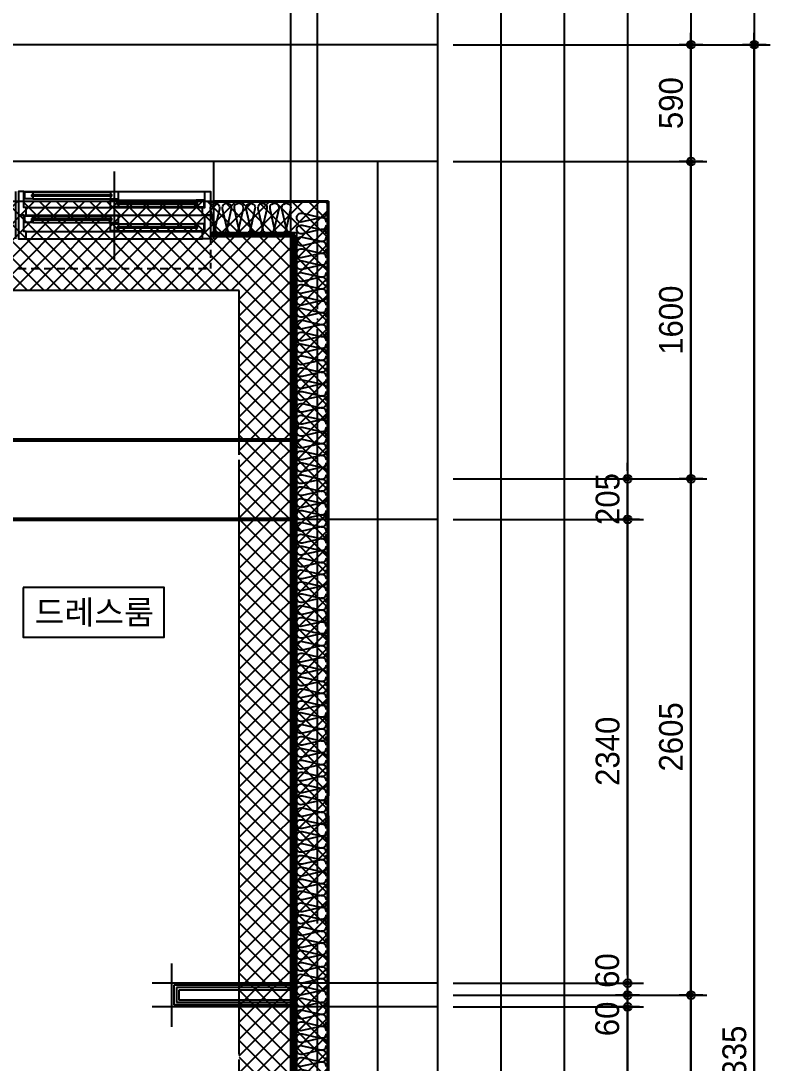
# Model space of a CAD drawing. Header units: millimetres. Extents: x -24416 to 92204, y -190080 to 23760.
# Drawn here: x 68379 to 72161, y -36779 to -31520 of the extents above; entities that cross this region are included whole.
import ezdxf
from ezdxf.enums import TextEntityAlignment as Align
from ezdxf.xclip import XClip

# ---------------------------------------------------------------- set-up
doc = ezdxf.new("R2010")
doc.units = ezdxf.units.MM
doc.header["$LTSCALE"] = 50
doc.header["$XCLIPFRAME"] = 0
for name, pattern in [('AUDIT_D_220706163347-0', [0]), ('CEN', [62, 60, -1, 0, -1]), ('H', [1.3, 0.8, -0.5]), ('HID', [2.5, 1.5, -1]), ('HIDDEN', [2, 1, -1])]:
    doc.linetypes.add(name, pattern=pattern)
doc.layers.get('defpoints').update_dxf_attribs({"color": 139})
for name, color, linetype, plot in [('AA-CEN', 1, 'CEN', False), ('Defpoint', 135, 'Continuous', False), ('MC', 135, 'Continuous', False)]:
    doc.layers.add(name, color=color, linetype=linetype, plot=plot)
for name, color, linetype in [('AA-XXXX-DIMS', 7, 'Continuous'), ('AA-단열-바닥-욕실', 30, 'Continuous'), ('CEN_CON', 1, 'CEN'), ('CONC', 2, 'Continuous'), ('dan1', 7, 'HID'), ('DIM', 7, 'AUDIT_D_220706163347-0'), ('ELE3_CON', 7, 'Continuous'), ('HAT', 9, 'Continuous'), ('INS', 252, 'Continuous'), ('WAL_DRY', 7, 'Continuous'), ('WIN', 4, 'Continuous'), ('실명', 3, 'AUDIT_D_220706163347-0'), ('실명박스', 7, 'AUDIT_D_220706163347-0'), ('커튼박스', 6, 'Continuous'), ('확장', 8, 'HIDDEN')]:
    doc.layers.add(name, color=color, linetype=linetype)
doc.styles.add('HAUD01', font='Dotum.ttf')
doc.styles.add('맑은고딕', font='malgun.ttf', dxfattribs={"width": 0.9})
doc.dimstyles.new('DIM_40', dxfattribs={"dimscale": 40, "dimtxt": 3, "dimasz": 1, "dimexe": 2, "dimexo": 2, "dimgap": 1, "dimtad": 1, "dimdec": 0, "dimzin": 0, "dimdsep": 46, "dimtxsty": '맑은고딕', "dimblk1": 'DIMDOT', "dimblk2": 'DIMDOT', "dimsah": 1, "dimcen": 0.09, "dimdle": 2, "dimclrd": 7, "dimclre": 7, "dimclrt": 3, "dimadec": 0, "dimazin": 0, "dimtfac": 1, "dimtdec": 0, "dimtix": 1, "dimtmove": 2, "dimatfit": 3, "dimldrblk": 'DIMDOT', "dimfxl": 2, "dimtolj": 1, "dimtzin": 0, "dimarcsym": 0})

# ---------------------------------------------------------------- blocks, each defined once
blk = doc.blocks.new('WIN_이중창_1000')
at = {"layer": 'Defpoint'}
for p, q in [((-15, 240), (-15, 0)), ((985, 240), (985, 0))]:
    blk.add_line(p, q, dxfattribs=at)
at = {"layer": 'WIN'}
blk.add_line((485, -100), (485, 340), dxfattribs=at)
at = {"layer": 'WIN', "color": 8}
for p, q in [((942, 240), (28, 240)), ((897, 237), (505, 237)), ((930, 158), (40, 158)), ((465, 196), (73, 196)), ((465, 161), (73, 161)), ((897, 202), (505, 202)), ((930, 120), (40, 120)), ((897, 117), (505, 117)), ((465, 76), (73, 76)), ((897, 82), (505, 82)), ((930, 38), (40, 38)), ((930, 0), (40, 0)), ((465, 41), (73, 41))]:
    blk.add_line(p, q, dxfattribs=at)
at = {"layer": 'WIN'}
for points in [[(40, 158), (28, 158), (28, 240), (0, 240), (0, 120), (40, 120), (40, 158)], [(505, 216.5), (505, 202), (465, 202), (465, 237), (505, 237), (505, 222.5)], [(904, 222.5), (904, 216.5), (498, 216.5), (498, 222.5), (904, 222.5)], [(897, 216.5), (897, 202), (937, 202), (937, 237), (897, 237), (897, 222.5)], [(930, 158), (942, 158), (942, 240), (970, 240), (970, 120), (930, 120), (930, 158)], [(73, 175.5), (73, 161), (33, 161), (33, 196), (73, 196), (73, 181.5)], [(472, 181.5), (472, 175.5), (66, 175.5), (66, 181.5), (472, 181.5)], [(465, 175.5), (465, 161), (505, 161), (505, 196), (465, 196), (465, 181.5)], [(40, 38), (28, 38), (28, 120), (0, 120), (0, 0), (40, 0), (40, 38)], [(505, 96.5), (505, 82), (465, 82), (465, 117), (505, 117), (505, 102.5)], [(897, 96.5), (897, 82), (937, 82), (937, 117), (897, 117), (897, 102.5)], [(930, 38), (942, 38), (942, 120), (970, 120), (970, 0), (930, 0), (930, 38)], [(73, 55.5), (73, 41), (33, 41), (33, 76), (73, 76), (73, 61.5)], [(472, 61.5), (472, 55.5), (66, 55.5), (66, 61.5), (472, 61.5)], [(465, 55.5), (465, 41), (505, 41), (505, 76), (465, 76), (465, 61.5)], [(904, 102.5), (904, 96.5), (498, 96.5), (498, 102.5), (904, 102.5)]]:
    blk.add_lwpolyline(points, dxfattribs=at)
blk = doc.blocks.new('insul1')
blk.add_lwpolyline([(0, 0, 0.480617), (0.146, 0.183), (0.004, 0.817, -1.249969), (0.296, 0.817), (0.154, 0.183, 0.480617), (0.3, 0, 0.480617)], format="xyb")
blk = doc.blocks.new('U-84A(확장)')
at = {"layer": 'CEN_CON'}
for p, q in [((14630, -300), (14630, 10635)), ((15235, 10335), (5345, 10335)), ((15235, 9745), (11895.7, 9745))]:
    blk.add_line(p, q, dxfattribs=at)
at = {"layer": 'CONC'}
for p, q in [((14935, 9745), (14105, 9745)), ((14105, 9745), (14105, 9545)), ((14935, 0), (14935, 9745)), ((14685, 9545), (14105, 9545)), ((14685, 1690), (14685, 9545))]:
    blk.add_line(p, q, dxfattribs=at)
at = {"layer": 'dan1'}
blk.add_lwpolyline([(10885, 2140), (14235, 2140), (14235, 9095), (13015, 9095), (13015, 7680), (10885, 7680)], dxfattribs=at)
at = {"layer": 'ELE3_CON'}
blk.add_line((14105, 9745), (13105, 9745), dxfattribs=at)
at = {"layer": 'INS'}
for p, q in [((14680, 9540), (14090, 9540)), ((14680, 1695), (14680, 9540)), ((14525, 9385), (14090, 9385)), ((14525, 1850), (14525, 9385))]:
    blk.add_line(p, q, dxfattribs=at)
at = {"layer": 'MC'}
for p, q in [((14495, -300), (14495, 10635)), ((15235, 7940), (12465, 7940)), ((13895, 5380), (13895, 5700)), ((15235, 5600), (13795, 5600)), ((15235, 5480), (13795, 5480))]:
    blk.add_line(p, q, dxfattribs=at)
at = {"layer": 'WAL_DRY'}
for p, q in [((14515, 9375), (14090, 9375)), ((14505, 9365), (14090, 9365)), ((14505, 1870), (14505, 9365)), ((14515, 1860), (14515, 9375)), ((14505, 5590), (13905, 5590)), ((13905, 5590), (13905, 5490)), ((14505, 5577.5), (13917.5, 5577.5)), ((13917.5, 5577.5), (13917.5, 5502.5)), ((14505, 5565), (13930, 5565)), ((13930, 5565), (13930, 5515)), ((14505, 5490), (13905, 5490)), ((14505, 5502.5), (13917.5, 5502.5)), ((14505, 5515), (13930, 5515))]:
    blk.add_line(p, q, dxfattribs=at)
at = {"layer": '커튼박스', "linetype": 'H'}
for p in [(14090, 9365), (13120, 9205)]:
    blk.add_line(p, (14090, 9205), dxfattribs=at)
at = {"layer": '확장', "ltscale": 0.5, "const_width": 20, "flags": 128}
for points in [[(14505, 8340), (12705, 8340)], [(14505, 7940), (12705, 7940)]]:
    blk.add_lwpolyline(points, dxfattribs=at)
at = {"layer": 'INS', "xscale": 150, "yscale": 150, "zscale": 150, "row_count": 1, "column_count": 7, "row_spacing": 0, "column_spacing": 60}
blk.add_blockref('insul1', (14090, 9385), dxfattribs=at)
at = {"layer": 'INS', "xscale": 150.0000000000001, "yscale": 150.0000000000001, "zscale": 150.0000000000001, "rotation": 90, "row_count": 1, "column_count": 130, "row_spacing": -3.155443620884047e-30, "column_spacing": 60.00000000000006}
blk.add_blockref('insul1', (14675, 1700), dxfattribs=at)
at = {"layer": 'WIN', "xscale": -1}
blk.add_blockref('WIN_이중창_1000', (14090, 9355), dxfattribs=at)
blk = doc.blocks.new('A$C415C5DAF')
at = {"layer": '실명박스'}
blk.add_lwpolyline([(55905.8, -52756.4), (55905.8, -53006.4), (56617, -53006.4), (56617, -52756.4)], close=True, dxfattribs=at)
at = {"layer": '실명', "style": 'HAUD01'}
blk.add_text('드레스룸', height=120, dxfattribs=at).set_placement((56264.2, -52879.6), align=Align.MIDDLE)
blk = doc.blocks.new('A$C1CAF0AFA')
at = {"layer": 'HAT'}
h = blk.add_hatch(dxfattribs=at)
h.set_pattern_fill('_USER', color=5, scale=60, angle=45, double=1, pattern_type=0)
h.set_pattern_definition([(45, (101340.2, -17187.514), (-42.426407, 42.426407), []), (135, (101340.2, -17187.514), (-42.426407, -42.426407), [])])
h.paths.add_polyline_path([(55371.5, -59160.4), (55371.5, -58710.4), (57441.5, -58710.4), (57441.5, -58560.4), (58841.5, -58560.4), (58841.5, -58710.4), (61571.5, -58710.4), (61571.5, -55600.4), (65311.5, -55600.4), (65311.5, -57605.4), (67811.5, -57605.4), (67811.5, -56190.4), (69931.5, -56190.4), (69931.5, -64045.4), (66071.5, -64045.4), (66071.5, -65535.4), (55371.5, -65535.4), (55371.5, -65085.4), (65621.5, -65085.4), (65621.5, -63595.4), (65931.5, -63595.4), (65931.5, -63885.4), (66131.5, -63885.4), (66131.5, -63595.4), (69481.5, -63595.4), (69481.5, -56640.4), (68261.5, -56640.4), (68261.5, -58055.4), (66131.5, -58055.4), (66131.5, -57765.4), (65931.5, -57765.4), (65931.5, -58055.4), (64861.5, -58055.4), (64861.5, -56050.4), (62021.5, -56050.4), (62021.5, -59160.4), (61711.5, -59160.4), (61711.5, -58837.9), (61511.5, -58837.9), (61511.5, -59160.4)])
at = {"layer": 'AA-CEN', "color": 4}
for points in [[(61571.5, -55600.4), (65311.5, -55600.4), (65311.5, -57605.4), (67811.5, -57605.4), (67811.5, -56190.4), (69931.5, -56190.4), (69931.5, -64045.4), (66071.5, -64045.4), (66071.5, -65535.4), (55371.5, -65535.4)], [(55371.5, -65085.4), (65621.5, -65085.4), (65621.5, -63595.4), (65931.5, -63595.4), (65931.5, -63885.4), (66131.5, -63885.4), (66131.5, -63595.4), (69481.5, -63595.4), (69481.5, -56640.4), (68261.5, -56640.4), (68261.5, -58055.4), (66131.5, -58055.4), (66131.5, -57765.4), (65931.5, -57765.4), (65931.5, -58055.4), (64861.5, -58055.4), (64861.5, -56050.4), (62021.5, -56050.4)]]:
    blk.add_lwpolyline(points, dxfattribs=at)
blk = doc.blocks.new('DIMDOT')
at = {"layer": 'AA-XXXX-DIMS'}
for p, q in [((0, -1.5), (0, 1.5)), ((-1.5, 0), (1.5, 0))]:
    blk.add_line(p, q, dxfattribs=at)
for radius in [0.5, 0.25]:
    blk.add_circle((0, 0), radius, dxfattribs=at)
blk = doc.blocks.new('*D597')
at = {"layer": 'defpoints', "color": 0, "transparency": 16777216}
for p in [(23414.3, -55400.4), (25014.3, -55400.4), (23414.3, -65735.4)]:
    blk.add_point(p, dxfattribs=at)
at = {"layer": 'DIM', "color": 7, "lineweight": -2, "transparency": 16777216}
for p, q in [((23494.3, -55400.4), (25094.3, -55400.4)), ((25014.3, -65695.4), (25014.3, -55440.4)), ((23494.3, -65735.4), (25094.3, -65735.4))]:
    blk.add_line(p, q, dxfattribs=at)
at = {"layer": 'DIM', "color": 7, "lineweight": -2, "transparency": 16777216, "xscale": 40, "yscale": 40, "zscale": 40}
for p, rotation in [((25014.3, -55400.4), 90), ((25014.3, -65735.4), 270)]:
    blk.add_blockref('DIMDOT', p, dxfattribs=dict(at, rotation=rotation))
at = {"layer": 'DIM', "color": 3, "transparency": 16777216, "insert": (24914.2, -60567.9), "char_height": 120, "attachment_point": 5, "rotation": 90, "style": 'HAUD01'}
blk.add_mtext('\\A1;10335', dxfattribs=at)
blk = doc.blocks.new('*D599')
at = {"layer": 'defpoints', "color": 0, "transparency": 16777216}
for p in [(23414.3, -60195.4), (24694.3, -60195.4), (23414.3, -64055.4)]:
    blk.add_point(p, dxfattribs=at)
at = {"layer": 'DIM', "color": 7, "lineweight": -2, "transparency": 16777216}
for p, q in [((23494.3, -60195.4), (24774.3, -60195.4)), ((24694.3, -64015.4), (24694.3, -60235.4)), ((23494.3, -64055.4), (24774.3, -64055.4))]:
    blk.add_line(p, q, dxfattribs=at)
at = {"layer": 'DIM', "color": 7, "lineweight": -2, "transparency": 16777216, "xscale": 40, "yscale": 40, "zscale": 40}
for p, rotation in [((24694.3, -60195.4), 90), ((24694.3, -64055.4), 270)]:
    blk.add_blockref('DIMDOT', p, dxfattribs=dict(at, rotation=rotation))
at = {"layer": 'DIM', "color": 3, "transparency": 16777216, "insert": (24594.2, -62125.4), "char_height": 120, "attachment_point": 5, "rotation": 90, "style": 'HAUD01'}
blk.add_mtext('\\A1;3860', dxfattribs=at)
blk = doc.blocks.new('*D600')
at = {"layer": 'defpoints', "color": 0, "transparency": 16777216}
for p in [(23414.3, -57590.4), (24694.3, -57590.4), (23414.3, -60195.4)]:
    blk.add_point(p, dxfattribs=at)
at = {"layer": 'DIM', "color": 7, "lineweight": -2, "transparency": 16777216}
for p, q in [((23494.3, -57590.4), (24774.3, -57590.4)), ((24694.3, -60155.4), (24694.3, -57630.4)), ((23494.3, -60195.4), (24774.3, -60195.4))]:
    blk.add_line(p, q, dxfattribs=at)
at = {"layer": 'DIM', "color": 7, "lineweight": -2, "transparency": 16777216, "xscale": 40, "yscale": 40, "zscale": 40}
for p, rotation in [((24694.3, -57590.4), 90), ((24694.3, -60195.4), 270)]:
    blk.add_blockref('DIMDOT', p, dxfattribs=dict(at, rotation=rotation))
at = {"layer": 'DIM', "color": 3, "transparency": 16777216, "insert": (24594.2, -58892.9), "char_height": 120, "attachment_point": 5, "rotation": 90, "style": 'HAUD01'}
blk.add_mtext('\\A1;2605', dxfattribs=at)
blk = doc.blocks.new('*D601')
at = {"layer": 'defpoints', "color": 0, "transparency": 16777216}
for p in [(23414.3, -55990.4), (24694.3, -55990.4), (23414.3, -57590.4)]:
    blk.add_point(p, dxfattribs=at)
at = {"layer": 'DIM', "color": 7, "lineweight": -2, "transparency": 16777216}
for p, q in [((23494.3, -55990.4), (24774.3, -55990.4)), ((24694.3, -57550.4), (24694.3, -56030.4)), ((23494.3, -57590.4), (24774.3, -57590.4))]:
    blk.add_line(p, q, dxfattribs=at)
at = {"layer": 'DIM', "color": 7, "lineweight": -2, "transparency": 16777216, "xscale": 40, "yscale": 40, "zscale": 40}
for p, rotation in [((24694.3, -55990.4), 90), ((24694.3, -57590.4), 270)]:
    blk.add_blockref('DIMDOT', p, dxfattribs=dict(at, rotation=rotation))
at = {"layer": 'DIM', "color": 3, "transparency": 16777216, "insert": (24594.2, -56790.4), "char_height": 120, "attachment_point": 5, "rotation": 90, "style": 'HAUD01'}
blk.add_mtext('\\A1;1600', dxfattribs=at)
blk = doc.blocks.new('*D602')
at = {"layer": 'defpoints', "color": 0, "transparency": 16777216}
for p in [(23414.3, -55400.4), (24694.3, -55400.4), (23414.3, -55990.4)]:
    blk.add_point(p, dxfattribs=at)
at = {"layer": 'DIM', "color": 7, "lineweight": -2, "transparency": 16777216}
for p, q in [((23494.3, -55400.4), (24774.3, -55400.4)), ((24694.3, -55950.4), (24694.3, -55440.4)), ((23494.3, -55990.4), (24774.3, -55990.4))]:
    blk.add_line(p, q, dxfattribs=at)
at = {"layer": 'DIM', "color": 7, "lineweight": -2, "transparency": 16777216, "xscale": 40, "yscale": 40, "zscale": 40}
for p, rotation in [((24694.3, -55400.4), 90), ((24694.3, -55990.4), 270)]:
    blk.add_blockref('DIMDOT', p, dxfattribs=dict(at, rotation=rotation))
at = {"layer": 'DIM', "color": 3, "transparency": 16777216, "insert": (24594.2, -55695.4), "char_height": 120, "attachment_point": 5, "rotation": 90, "style": 'HAUD01'}
blk.add_mtext('\\A1;590', dxfattribs=at)
blk = doc.blocks.new('*D604')
at = {"layer": 'defpoints', "color": 0, "transparency": 16777216}
for p in [(23414.3, -60255.4), (24374.3, -60255.4), (23414.3, -63855.4)]:
    blk.add_point(p, dxfattribs=at)
at = {"layer": 'DIM', "color": 7, "lineweight": -2, "transparency": 16777216}
for p, q in [((23494.3, -60255.4), (24454.3, -60255.4)), ((24374.3, -63815.4), (24374.3, -60295.4)), ((23494.3, -63855.4), (24454.3, -63855.4))]:
    blk.add_line(p, q, dxfattribs=at)
at = {"layer": 'DIM', "color": 7, "lineweight": -2, "transparency": 16777216, "xscale": 40, "yscale": 40, "zscale": 40}
for p, rotation in [((24374.3, -60255.4), 90), ((24374.3, -63855.4), 270)]:
    blk.add_blockref('DIMDOT', p, dxfattribs=dict(at, rotation=rotation))
at = {"layer": 'DIM', "color": 3, "transparency": 16777216, "insert": (24274.2, -62055.4), "char_height": 120, "attachment_point": 5, "rotation": 90, "style": 'HAUD01'}
blk.add_mtext('\\A1;3600', dxfattribs=at)
blk = doc.blocks.new('*D605')
at = {"layer": 'defpoints', "color": 0, "transparency": 16777216}
for p in [(23414.3, -60195.4), (24374.3, -60195.4), (23414.3, -60255.4)]:
    blk.add_point(p, dxfattribs=at)
at = {"layer": 'DIM', "color": 7, "lineweight": -2, "transparency": 16777216}
for p, q in [((24374.3, -60155.4), (24374.3, -60115.4)), ((23494.3, -60195.4), (24454.3, -60195.4)), ((24374.3, -60255.4), (24374.3, -60195.4)), ((23494.3, -60255.4), (24454.3, -60255.4)), ((24374.3, -60295.4), (24374.3, -60335.4))]:
    blk.add_line(p, q, dxfattribs=at)
at = {"layer": 'DIM', "color": 7, "lineweight": -2, "transparency": 16777216, "xscale": 40, "yscale": 40, "zscale": 40}
for p, rotation in [((24374.3, -60195.4), 270), ((24374.3, -60255.4), 90)]:
    blk.add_blockref('DIMDOT', p, dxfattribs=dict(at, rotation=rotation))
at = {"layer": 'DIM', "color": 3, "transparency": 16777216, "insert": (24272.3, -60315.7), "char_height": 120, "attachment_point": 5, "rotation": 90, "style": 'HAUD01'}
blk.add_mtext('\\A1;60', dxfattribs=at)
blk = doc.blocks.new('*D606')
at = {"layer": 'defpoints', "color": 0, "transparency": 16777216}
for p in [(23414.3, -60135.4), (24374.3, -60135.4), (23414.3, -60195.4)]:
    blk.add_point(p, dxfattribs=at)
at = {"layer": 'DIM', "color": 7, "lineweight": -2, "transparency": 16777216}
for p, q in [((24374.3, -60095.4), (24374.3, -60055.4)), ((23494.3, -60135.4), (24454.3, -60135.4)), ((24374.3, -60195.4), (24374.3, -60135.4)), ((23494.3, -60195.4), (24454.3, -60195.4)), ((24374.3, -60235.4), (24374.3, -60275.4))]:
    blk.add_line(p, q, dxfattribs=at)
at = {"layer": 'DIM', "color": 7, "lineweight": -2, "transparency": 16777216, "xscale": 40, "yscale": 40, "zscale": 40}
for p, rotation in [((24374.3, -60135.4), 270), ((24374.3, -60195.4), 90)]:
    blk.add_blockref('DIMDOT', p, dxfattribs=dict(at, rotation=rotation))
at = {"layer": 'DIM', "color": 3, "transparency": 16777216, "insert": (24272.3, -60071.9), "char_height": 120, "attachment_point": 5, "rotation": 90, "style": 'HAUD01'}
blk.add_mtext('\\A1;60', dxfattribs=at)
blk = doc.blocks.new('*D607')
at = {"layer": 'defpoints', "color": 0, "transparency": 16777216}
for p in [(23414.3, -57795.4), (24374.3, -57795.4), (23414.3, -60135.4)]:
    blk.add_point(p, dxfattribs=at)
at = {"layer": 'DIM', "color": 7, "lineweight": -2, "transparency": 16777216}
for p, q in [((23494.3, -57795.4), (24454.3, -57795.4)), ((24374.3, -60095.4), (24374.3, -57835.4)), ((23494.3, -60135.4), (24454.3, -60135.4))]:
    blk.add_line(p, q, dxfattribs=at)
at = {"layer": 'DIM', "color": 7, "lineweight": -2, "transparency": 16777216, "xscale": 40, "yscale": 40, "zscale": 40}
for p, rotation in [((24374.3, -57795.4), 90), ((24374.3, -60135.4), 270)]:
    blk.add_blockref('DIMDOT', p, dxfattribs=dict(at, rotation=rotation))
at = {"layer": 'DIM', "color": 3, "transparency": 16777216, "insert": (24274.2, -58965.4), "char_height": 120, "attachment_point": 5, "rotation": 90, "style": 'HAUD01'}
blk.add_mtext('\\A1;2340', dxfattribs=at)
blk = doc.blocks.new('*D608')
at = {"layer": 'defpoints', "color": 0, "transparency": 16777216}
for p in [(23414.3, -57590.4), (24374.3, -57590.4), (23414.3, -57795.4)]:
    blk.add_point(p, dxfattribs=at)
at = {"layer": 'DIM', "color": 7, "lineweight": -2, "transparency": 16777216}
for p, q in [((24374.3, -57550.4), (24374.3, -57510.4)), ((23494.3, -57590.4), (24454.3, -57590.4)), ((24374.3, -57795.4), (24374.3, -57590.4)), ((23494.3, -57795.4), (24454.3, -57795.4)), ((24374.3, -57835.4), (24374.3, -57875.4))]:
    blk.add_line(p, q, dxfattribs=at)
at = {"layer": 'DIM', "color": 7, "lineweight": -2, "transparency": 16777216, "xscale": 40, "yscale": 40, "zscale": 40}
for p, rotation in [((24374.3, -57590.4), 270), ((24374.3, -57795.4), 90)]:
    blk.add_blockref('DIMDOT', p, dxfattribs=dict(at, rotation=rotation))
at = {"layer": 'DIM', "color": 3, "transparency": 16777216, "insert": (24274.2, -57692.9), "char_height": 120, "attachment_point": 5, "rotation": 90, "style": 'HAUD01'}
blk.add_mtext('\\A1;205', dxfattribs=at)
blk = doc.blocks.new('DIM-1108')
at = {"layer": 'DIM'}
for base, p1, p2, picture, middle in [((25014.3, -55400.4), (23414.3, -65735.4), (23414.3, -55400.4), '*D597', (24914.2, -60567.9)), ((24694.3, -55400.4), (23414.3, -55990.4), (23414.3, -55400.4), '*D602', (24594.2, -55695.4)), ((24694.3, -55990.4), (23414.3, -57590.4), (23414.3, -55990.4), '*D601', (24594.2, -56790.4)), ((24374.3, -57590.4), (23414.3, -57795.4), (23414.3, -57590.4), '*D608', (24274.2, -57692.9)), ((24694.3, -57590.4), (23414.3, -60195.4), (23414.3, -57590.4), '*D600', (24594.2, -58892.9)), ((24374.3, -57795.4), (23414.3, -60135.4), (23414.3, -57795.4), '*D607', (24274.2, -58965.4)), ((24694.3, -60195.4), (23414.3, -64055.4), (23414.3, -60195.4), '*D599', (24594.2, -62125.4)), ((24374.3, -60255.4), (23414.3, -63855.4), (23414.3, -60255.4), '*D604', (24274.2, -62055.4))]:
    dim = blk.add_linear_dim(base=base, p1=p1, p2=p2, angle=270, dimstyle='DIM_40', override={"dimscale": 40, "dimtxsty": 'HAUD01'}, dxfattribs=at)
    dim.commit()
    dim.dimension.update_dxf_attribs({"geometry": picture, "text_midpoint": middle})
for base, p1, p2, picture, middle in [((24374.3, -60135.4), (23414.3, -60195.4), (23414.3, -60135.4), '*D606', (24272.3, -60071.9)), ((24374.3, -60195.4), (23414.3, -60255.4), (23414.3, -60195.4), '*D605', (24272.3, -60315.7))]:
    dim = blk.add_linear_dim(base=base, p1=p1, p2=p2, angle=270, dimstyle='DIM_40', override={"dimscale": 40, "dimtxsty": 'HAUD01'}, dxfattribs=at)
    dim.commit()
    dim.dimension.update_dxf_attribs({"geometry": picture, "text_midpoint": middle, "dimtype": 128})

msp = doc.modelspace()

# ---------------------------------------------------------------- linework, layer by layer
at = {"layer": 'defpoints'}
for points in [[(72081.5, -43875.4), (52452.3, -43875.4), (52452.3, -26950.4), (72081.5, -26950.4)], [(71761.5, -43555.4), (52772.3, -43555.4), (52772.3, -27270.4), (71761.5, -27270.4)], [(71441.5, -43235.4), (53092.3, -43235.4), (53092.3, -27590.4), (71441.5, -27590.4)], [(71121.5, -42915.4), (53412.3, -42915.4), (53412.3, -27910.4), (71121.5, -27910.4)], [(70801.5, -42595.4), (53732.3, -42595.4), (53732.3, -28230.4), (70801.5, -28230.4)], [(70481.5, -42275.4), (54052.3, -42275.4), (54052.3, -28550.4), (70481.5, -28550.4)]]:
    msp.add_lwpolyline(points, close=True, dxfattribs=at)

# ---------------------------------------------------------------- block references
msp.add_blockref('DIM-1108', (47067.2, 23760))
ref = msp.add_blockref('U-84A(확장)', (55246.5, -41975.4))
XClip(ref).set_block_clipping_path([(-1194.1410816024, -300), (15235, 13425)])
at = {"layer": 'AA-단열-바닥-욕실'}
msp.add_blockref('A$C1CAF0AFA', (0, 23760), dxfattribs=at)
at = {"layer": '실명박스'}
msp.add_blockref('A$C415C5DAF', (12485.4, 18377.1), dxfattribs=at)

doc.saveas('drawing.dxf')
